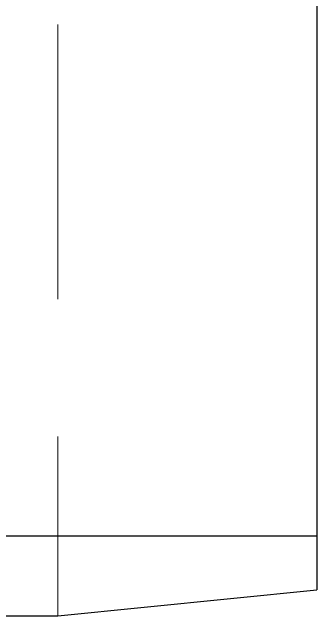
# Model space of a CAD drawing. Header units: millimetres. Extents: x 0 to 1148, y -805 to 0.
# Drawn here: x 385.89 to 400, y -424 to -396.08 of the extents above; entities that cross this region are included whole.
import ezdxf

# ---------------------------------------------------------------- set-up
doc = ezdxf.new("R2010")
doc.units = ezdxf.units.MM
doc.linetypes.add('DASHED', pattern=[19.05, 12.7, -6.35])
doc.layers.get('0').update_dxf_attribs({"linetype": 'CONTINUOUS', "lineweight": 25})

msp = doc.modelspace()

# ---------------------------------------------------------------- linework, layer by layer
at = {"linetype": 'DASHED', "lineweight": 5}
msp.add_line((388, -339.5), (388, -424), dxfattribs=at)
for p, q in [((400, -340.6), (400, -420.3)), ((330, -420.3), (400, -420.3)), ((400, -420.3), (400, -422.8)), ((388, -424), (400, -422.8)), ((342, -424), (388, -424))]:
    msp.add_line(p, q)

doc.saveas('drawing.dxf')
